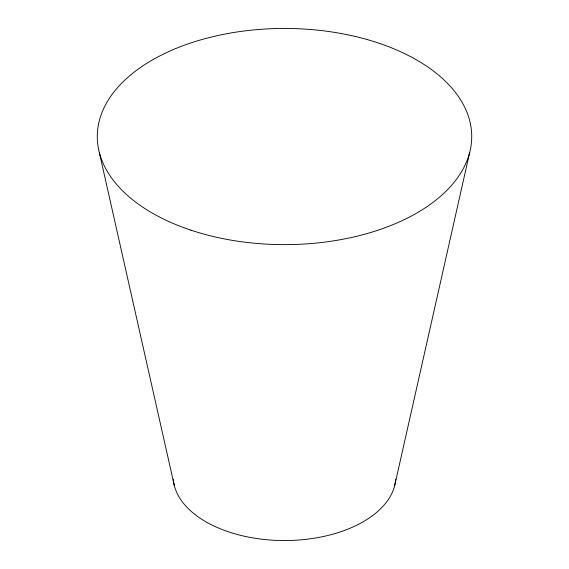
<?xml version="1.0" encoding="UTF-8"?>
<svg xmlns="http://www.w3.org/2000/svg" width="569" height="569" viewBox="0 0 569 569"><rect width="100%" height="100%" fill="white"/><g stroke="black" fill="none" stroke-linecap="round" stroke-linejoin="round"><path stroke-width="0.85" d="M394.658 485.691L469.702 152.407M99.298 152.407L174.342 485.691M395.74 479.311A111.368 64.297 0 0 1 284.5 540.55A111.368 64.297 0 0 1 173.261 479.311M190.885 230.153A187.222 108.096 0 0 0 471.722 136.546A187.222 108.096 0 0 0 190.885 42.931A187.222 108.096 0 0 0 190.885 230.153"/></g></svg>
